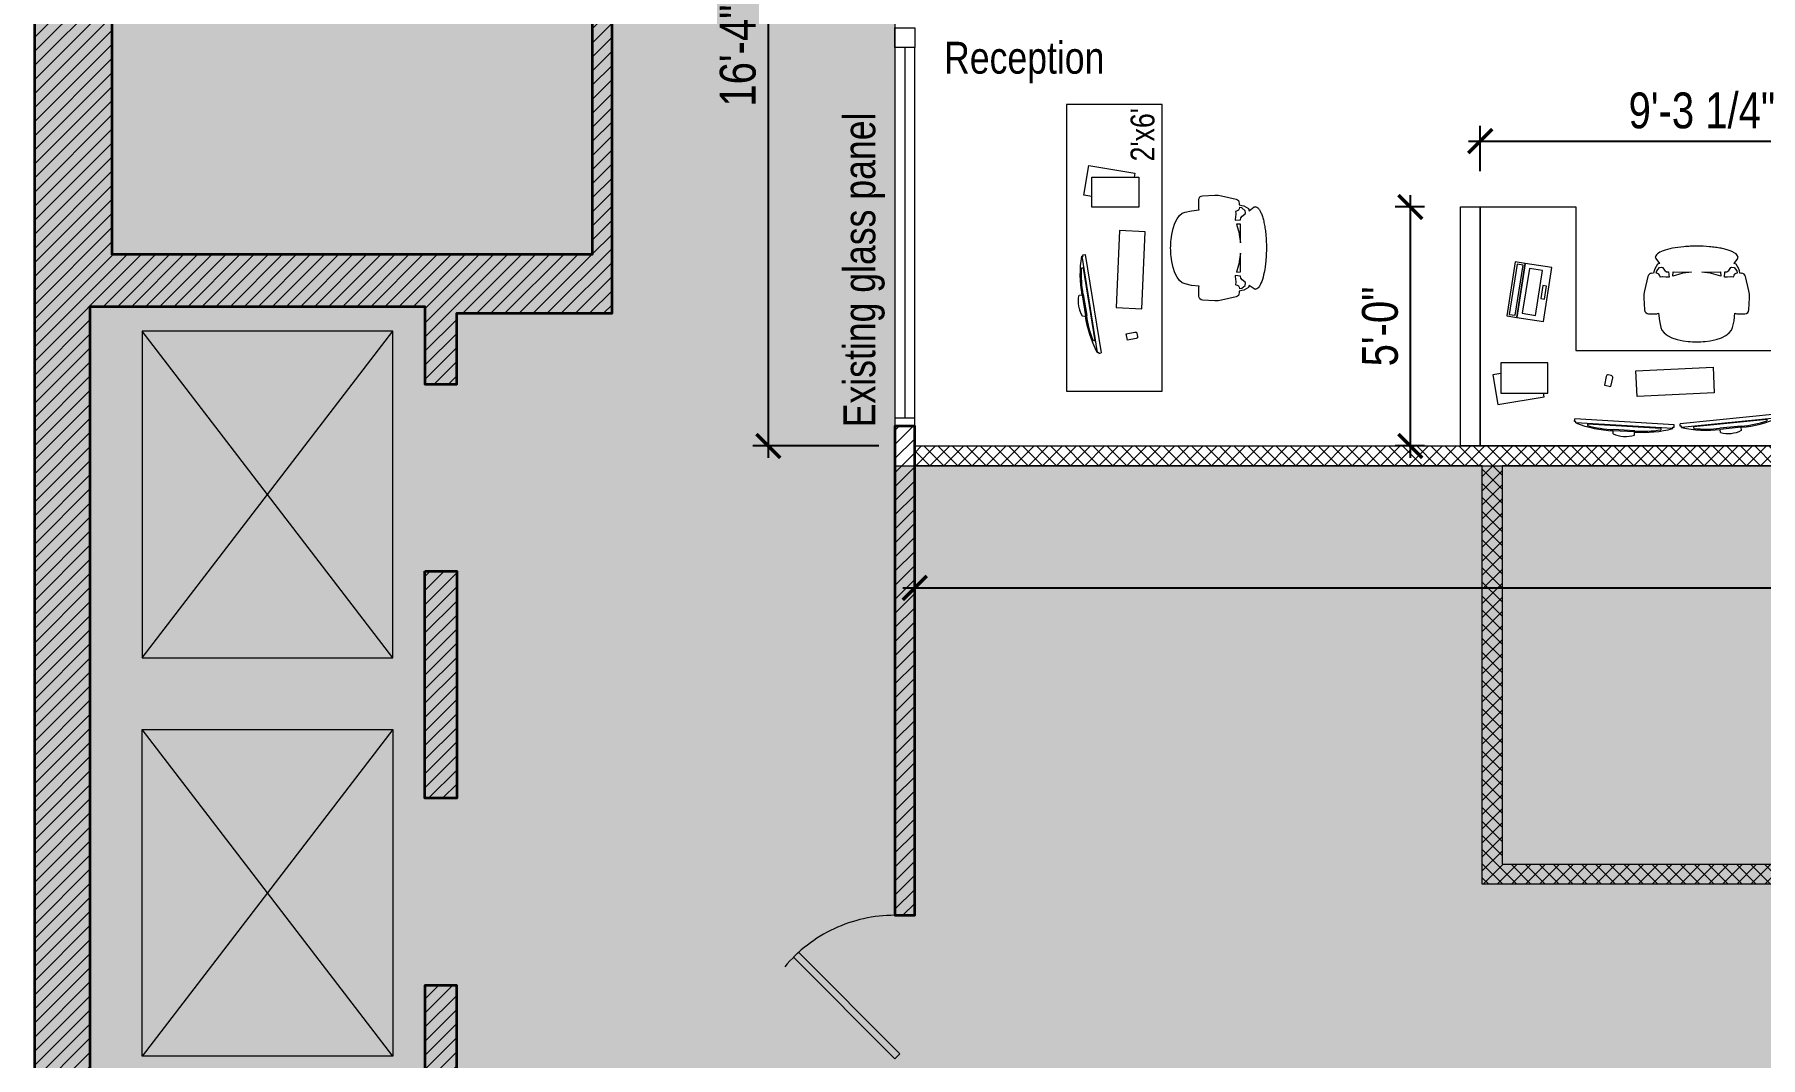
# Model space of a CAD drawing. Header units: inches. Extents: x 2034 to 6496, y 527 to 1995.
# Drawn here: x 5634.4 to 6067.8, y 1134.9 to 1391.7 of the extents above; entities that cross this region are included whole.
import ezdxf

# ---------------------------------------------------------------- set-up
doc = ezdxf.new("R2010")
doc.units = ezdxf.units.IN
doc.header["$LTSCALE"] = 5
doc.header["$MEASUREMENT"] = 0
doc.linetypes.add('HIDDEN', pattern=[0.375, 0.25, -0.125])
doc.layers.get('0').update_dxf_attribs({"linetype": 'CONTINUOUS', "lineweight": 5})
doc.layers.get('DEFPOINTS').update_dxf_attribs({"linetype": 'CONTINUOUS', "lineweight": 5})
for name, color, linetype, lineweight in [('Annotations', 8, 'CONTINUOUS', 5), ('Drywalls', 7, 'CONTINUOUS', 20), ('Framing', 142, 'CONTINUOUS', 13), ('Hatches', 8, 'CONTINUOUS', 5), ('Projections', 157, 'HIDDEN', 5), ('Viewed', 156, 'CONTINUOUS', 9), ('Walls', 7, 'CONTINUOUS', 35)]:
    doc.layers.add(name, color=color, linetype=linetype, lineweight=lineweight)
doc.layers.add('Zones', color=7, linetype='CONTINUOUS', lineweight=5, true_color=0xe3e3e3, transparency=0.7)
doc.styles.get("Standard").update_dxf_attribs({"font": 'arial.ttf', "width": 0.8})
doc.dimstyles.new('ARCH', dxfattribs={"dimscale": 96, "dimtxt": 0.09375, "dimasz": 0.0625, "dimexe": 0.04, "dimexo": 0.09375, "dimgap": 0.03125, "dimtad": 1, "dimdec": 5, "dimrnd": 0.0625, "dimzin": 3, "dimdsep": 46, "dimlunit": 4, "dimtxsty": 'Standard', "dimblk": 'OBLIQUE', "dimblk1": 'ARCHTICK', "dimblk2": 'ARCHTICK', "dimsah": 1, "dimcen": 0.03125, "dimdle": 0.03125, "dimclrd": 256, "dimclre": 256, "dimclrt": 256, "dimazin": 0, "dimtfac": 1, "dimtmove": 2, "dimatfit": 3, "dimldrblk": 'ARO14', "dimfxl": 0.3, "dimfxlon": 1, "dimfrac": 2, "dimarcsym": 0})
pattern_1 = [(45, (3600, 4e-14), (-1.767767, 1.767767), [])]

# ---------------------------------------------------------------- blocks, each defined once
blk = doc.blocks.new('DR1H45')
at = {"color": 0, "linetype": 'ByBlock', "lineweight": -2}
for p, q in [((-0.5, 0), (0.207, 0.707)), ((-0.465, -0.035), (0.242, 0.672)), ((0.207, 0.707), (0.242, 0.672)), ((-0.5, 0), (-0.465, -0.035))]:
    blk.add_line(p, q, dxfattribs=at)
at = {"layer": 'Projections'}
blk.add_arc((-0.5, 0), 1, 0, 50.1944, dxfattribs=at)
blk = doc.blocks.new('_ArchTick')
at = {"const_width": 0.15}
blk.add_lwpolyline([(-0.5, -0.5), (0.5, 0.5)], dxfattribs=at)
blk = doc.blocks.new('*D87')
at = {"layer": 'Annotations', "lineweight": -2}
for p, q in [((5818.66, 1487.41), (5818.66, 1285.41)), ((5846.44, 1484.41), (5814.82, 1484.41)), ((5846.44, 1288.41), (5814.82, 1288.41))]:
    blk.add_line(p, q, dxfattribs=at)
at = {"layer": 'DEFPOINTS', "color": 0}
for p in [(5855.44, 1484.41), (5818.66, 1288.41), (5855.44, 1288.41)]:
    blk.add_point(p, dxfattribs=at)
at = {"layer": 'Annotations', "lineweight": -2, "xscale": 6, "yscale": 6, "zscale": 6}
for p, rotation in [((5818.66, 1484.41), 90), ((5818.66, 1288.41), 270)]:
    blk.add_blockref('_ArchTick', p, dxfattribs=dict(at, rotation=rotation))
at = {"layer": 'Annotations', "insert": (5811.06, 1386.41), "char_height": 9, "attachment_point": 5, "rotation": 90}
blk.add_mtext('16\'-4"', dxfattribs=at)
blk = doc.blocks.new('_Oblique')
at = {"lineweight": -2}
blk.add_line((-0.5, -0.5), (0.5, 0.5), dxfattribs=at)
blk = doc.blocks.new('ARO14')
blk.add_line((0, 0), (-1.021, 0))
at = {"const_width": 0.0625}
blk.add_lwpolyline([(-0.77, 0.468), (0, 0), (-0.77, -0.468)], dxfattribs=at)
blk = doc.blocks.new('*D92')
at = {"layer": 'Annotations', "lineweight": -2}
for p, q in [((5855.44, 1279.41), (5855.44, 1248.95)), ((6457.44, 1279.41), (6457.44, 1248.95)), ((5852.44, 1252.79), (6460.44, 1252.79))]:
    blk.add_line(p, q, dxfattribs=at)
at = {"layer": 'DEFPOINTS', "color": 0}
for p in [(5855.44, 1288.41), (6457.44, 1288.41), (6457.44, 1252.79)]:
    blk.add_point(p, dxfattribs=at)
at = {"layer": 'Annotations', "lineweight": -2, "xscale": 6, "yscale": 6, "zscale": 6, "rotation": 180}
blk.add_blockref('_ArchTick', (5855.44, 1252.79), dxfattribs=at)
at = {"layer": 'Annotations', "lineweight": -2, "xscale": 6, "yscale": 6, "zscale": 6}
blk.add_blockref('_ArchTick', (6457.44, 1252.79), dxfattribs=at)
at = {"layer": 'Annotations', "insert": (6164.5, 1260.39), "char_height": 9, "attachment_point": 5}
blk.add_mtext('50\'-2"', dxfattribs=at)
blk = doc.blocks.new('herman miller')
at = {"color": 0, "linetype": 'ByBlock', "lineweight": -2}
for p, q in [((2066, 3309), (2035, 3333)), ((2071, 3322), (2066, 3309)), ((2101, 3339), (2071, 3322)), ((2090, 3296), (2092, 3309)), ((2092, 3309), (2113, 3327)), ((2113, 3343), (2101, 3339)), ((2129, 3346), (2113, 3343)), ((2113, 3327), (2129, 3329)), ((2130, 3358), (2129, 3346)), ((2242, 3404), (2149, 3382)), ((2154, 3304), (2151, 3291)), ((2363, 3404), (2285, 3408)), ((2433, 3309), (2384, 3314)), ((2387, 3326), (2387, 3379)), ((2475, 3300), (2433, 3309)), ((2092, 3289), (2090, 3296)), ((2111, 3275), (2092, 3289)), ((2120, 3264), (2111, 3275)), ((2121, 3251), (2120, 3264)), ((2155, 3248), (2121, 3251)), ((2121, 3223), (2147, 3224)), ((2122, 3104), (2121, 3223)), ((2147, 3224), (2130, 3166)), ((2151, 3291), (2151, 3288)), ((2151, 3288), (2154, 3267)), ((2154, 3267), (2155, 3254)), ((2155, 3254), (2155, 3248)), ((2493, 3293), (2475, 3300)), ((2510, 3279), (2493, 3293)), ((2526, 3257), (2510, 3279)), ((2540, 3229), (2526, 3257)), ((2551, 3195), (2540, 3229)), ((2560, 3157), (2551, 3195)), ((2129, 3157), (2122, 3104)), ((2130, 3166), (2129, 3157)), ((2564, 3125), (2560, 3157)), ((2121, 2920), (2122, 3038)), ((2122, 3038), (2129, 2985)), ((2129, 2985), (2130, 2976)), ((2130, 2976), (2147, 2918)), ((2551, 2947), (2560, 2985)), ((2560, 2985), (2564, 3017)), ((2092, 2853), (2111, 2868)), ((2111, 2868), (2120, 2878)), ((2120, 2878), (2121, 2891)), ((2147, 2918), (2121, 2920)), ((2121, 2891), (2155, 2895)), ((2154, 2875), (2151, 2854)), ((2155, 2888), (2154, 2875)), ((2155, 2895), (2155, 2888)), ((2493, 2849), (2510, 2863)), ((2510, 2863), (2526, 2885)), ((2526, 2885), (2540, 2913)), ((2540, 2913), (2551, 2947)), ((2035, 2810), (2066, 2833)), ((2066, 2833), (2071, 2820)), ((2071, 2820), (2101, 2803)), ((2090, 2846), (2092, 2853)), ((2092, 2833), (2090, 2846)), ((2113, 2816), (2092, 2833)), ((2101, 2803), (2113, 2800)), ((2129, 2813), (2113, 2816)), ((2113, 2800), (2129, 2796)), ((2129, 2796), (2130, 2784)), ((2149, 2760), (2242, 2738)), ((2151, 2854), (2151, 2851)), ((2151, 2851), (2154, 2838)), ((2384, 2828), (2433, 2833)), ((2387, 2764), (2387, 2816)), ((2433, 2833), (2475, 2843)), ((2475, 2843), (2493, 2849)), ((2285, 2734), (2363, 2738))]:
    blk.add_line(p, q, dxfattribs=at)
for centre, radius, start, end in [((2028, 3323), 11.4, 52.4809, 89.3775), ((2154, 3330), 25.4, 181.636, 262.725), ((2155, 3357), 25.4, 103.3925, 178.698), ((2154, 3330), 25.4, 262.725, 269.798), ((2277, 3256), 152, 87.0643, 103.3925), ((2362, 3379), 25.4, 0, 87.0643), ((2362, 3326), 25.4, 332.4862, 0), ((2135, 3071), 432, 352.8004, 7.1996), ((2028, 2819), 11.4, 270.6225, 307.5191), ((2154, 2812), 25.4, 97.275, 178.364), ((2155, 2785), 25.4, 181.302, 256.6075), ((2154, 2812), 25.4, 90.202, 97.275), ((2362, 2764), 25.4, 272.9357, 0), ((2362, 2816), 25.4, 0, 27.5138), ((2277, 2886), 152, 256.6075, 272.9357)]:
    blk.add_arc(centre, radius, start, end, dxfattribs=at)
blk.add_open_spline([(2028, 3335), (2025, 3335), (2017, 3333), (2006, 3323), (1996, 3307), (1986, 3285), (1977, 3258), (1970, 3227), (1964, 3191), (1958, 3140), (1956, 3085), (1957, 3030), (1961, 2976), (1969, 2913), (1986, 2854), (2002, 2822), (2017, 2810), (2025, 2807), (2028, 2807)], degree=3, knots=[0, 0, 0, 0, 0.05, 0.1, 0.15, 0.2, 0.25, 0.3, 0.35, 0.4, 0.5, 0.55, 0.6, 0.7, 0.8, 0.9, 0.95, 1, 1, 1, 1], dxfattribs=at)
blk = doc.blocks.new('monitor')
at = {"color": 0, "linetype": 'ByBlock', "lineweight": -2}
for p, q in [((-12.52, 0.6), (-12.52, 0)), ((-12.52, 0.6), (-12.52, 0)), ((-12.22, 0.6), (-12.52, 0.6)), ((-12.52, 0), (12.52, 0)), ((-12.22, 0.95), (12.22, 0.95)), ((-12.22, 0.95), (-12.22, 0.6)), ((-9.24, 1.1), (-9.24, 1.45)), ((-9.24, 1.1), (-9.24, 1.45)), ((-9.24, 1.1), (9.24, 1.1)), ((-2.68, 3.17), (-2.68, 2.38)), ((-2.68, 2.38), (2.68, 2.38)), ((-2.68, 2.09), (2.68, 2.09)), ((2.68, 3.17), (2.68, 2.38)), ((9.24, 1.1), (9.24, 1.45)), ((12.22, 0.95), (12.22, 0.6)), ((12.22, 0.6), (12.52, 0.6)), ((12.52, 0.6), (12.52, 0))]:
    blk.add_line(p, q, dxfattribs=at)
for centre, radius, start, end in [((-3.23, -26.48), 28.87, 88.9181, 108.1434), ((-3.23, -26.48), 28.58, 88.9181, 102.1432), ((0, -3.88), 7.54, 69.1704, 110.8296), ((3.23, -26.48), 28.87, 71.8566, 91.0819), ((3.23, -26.48), 28.58, 77.8568, 91.0819)]:
    blk.add_arc(centre, radius, start, end, dxfattribs=at)
blk = doc.blocks.new('office single')
at = {"color": 0, "linetype": 'ByBlock', "lineweight": -2}
for points in [[(0, 0), (0, 24), (72, 24), (72, 0)], [(53.78, 18.15), (46.2, 18.15), (46.2, 6.36), (53.78, 6.36)]]:
    blk.add_lwpolyline(points, close=True, dxfattribs=at)
at = {"color": 0, "linetype": 'ByBlock', "lineweight": -2, "flags": 128}
blk.add_lwpolyline([(13.22, 17.48), (12.78, 15.28), (14.43, 14.94), (14.87, 17.14, 0.414214), (14.51, 17.68), (13.76, 17.84, 0.414214)], format="xyb", close=True, dxfattribs=at)
blk.add_lwpolyline([(40.04, 19.76), (40.33, 13.32), (20.99, 12.46), (20.71, 18.9)], close=True, dxfattribs=at)
at = {"color": 0, "linetype": 'ByBlock', "lineweight": -2}
blk.add_lwpolyline([(48.86, 6.36), (49.2, 4.3), (56.68, 5.55), (54.75, 17.17), (53.78, 17.01)], dxfattribs=at)
at = {"color": 0, "linetype": 'ByBlock', "lineweight": -2, "xscale": 0.03937007874015748, "yscale": 0.03937007874015748, "zscale": 0.03937007874015748, "rotation": 270}
blk.add_blockref('herman miller', (-84.95, 127.19), dxfattribs=at)
at = {"color": 0, "linetype": 'ByBlock', "lineweight": -2, "rotation": 170.8111639226411}
blk.add_blockref('monitor', (21.97, 6.69), dxfattribs=at)
at = {"layer": 'Annotations', "extrusion": (0, 0, -1), "insert": (57.7, 16.07), "char_height": 6, "width": 60.9989, "attachment_point": 1, "text_direction": (1, 0, 0)}
blk.add_mtext("{2'x6'}", dxfattribs=at)
blk = doc.blocks.new('office c')
at = {"color": 0, "linetype": 'ByBlock', "lineweight": -2}
blk.add_line((0, -24), (20, -60), dxfattribs=at)
for points in [[(87.25, -24), (0, -24), (0, 0), (111.25, 0), (111.25, -24), (111.25, -60), (87.25, -60)], [(52.83, -19.76), (52.55, -13.32), (71.88, -12.46), (72.17, -18.9)], [(94.28, -13.28), (94.28, -20.87), (106.07, -20.87), (106.07, -13.28)], [(0, -60), (0, -24), (20, -24), (20, -60)], [(95.41, -31.22), (93.27, -44.77), (99.97, -45.83), (102.11, -32.28)], [(97.41, -32.79), (95.63, -44.07), (98.93, -44.59), (100.71, -33.31)], [(102.11, -32.28), (99.97, -45.83), (102.47, -46.22), (104.61, -32.67)], [(102.51, -32.82), (100.52, -45.41), (102.01, -45.65), (104, -33.05)], [(95.16, -36.89), (94.64, -40.13), (95.56, -40.28), (96.08, -37.04)]]:
    blk.add_lwpolyline(points, close=True, dxfattribs=at)
blk.add_lwpolyline([(106.07, -18.2), (108.13, -17.86), (106.89, -10.38), (95.26, -12.31), (95.42, -13.28)], dxfattribs=at)
blk.add_lwpolyline([(79.66, -17.48), (80.1, -15.28), (78.45, -14.94), (78.01, -17.14, 0.414214), (78.37, -17.68), (79.12, -17.84, 0.414214)], format="xyb", close=True, dxfattribs=at)
at = {"layer": 'Zones'}
blk.add_line((111.25, 0), (111.25, -60), dxfattribs=at)
at = {"color": 0, "linetype": 'ByBlock', "lineweight": -2}
for p, rotation in [((48.64, -6.81), 5.844565877387316), ((75.05, -6.05), 356.6557298000283)]:
    blk.add_blockref('monitor', p, dxfattribs=dict(at, rotation=rotation))
at = {"color": 0, "linetype": 'ByBlock', "lineweight": -2, "xscale": 0.03937007874015748, "yscale": 0.03937007874015748, "zscale": 0.03937007874015748, "rotation": 89.99999999999993}
blk.add_blockref('herman miller', (177.83, -127.19), dxfattribs=at)
at = {"layer": 'Annotations', "insert": (2.32, -19.12), "char_height": 6, "width": 60.9989, "attachment_point": 1, "rotation": 90}
blk.add_mtext("{2'x12'}", dxfattribs=at)
blk = doc.blocks.new('*D98')
at = {"layer": 'Annotations', "lineweight": -2}
for p, q in [((5983.44, 1348.41), (5976.05, 1348.41)), ((5979.89, 1285.41), (5979.89, 1351.41)), ((5983.44, 1288.41), (5976.05, 1288.41))]:
    blk.add_line(p, q, dxfattribs=at)
at = {"layer": 'DEFPOINTS', "color": 0}
for p in [(5979.89, 1348.41), (5992.44, 1348.41), (5992.44, 1288.41)]:
    blk.add_point(p, dxfattribs=at)
at = {"layer": 'Annotations', "lineweight": -2, "xscale": 6, "yscale": 6, "zscale": 6}
for p, rotation in [((5979.89, 1348.41), 90), ((5979.89, 1288.41), 270)]:
    blk.add_blockref('_ArchTick', p, dxfattribs=dict(at, rotation=rotation))
at = {"layer": 'Annotations', "insert": (5972.3, 1318.41), "char_height": 9, "attachment_point": 5, "rotation": 90}
blk.add_mtext('5\'-0"', dxfattribs=at)
blk = doc.blocks.new('*D100')
at = {"layer": 'Annotations', "lineweight": -2}
for p, q in [((5997.44, 1357.41), (5997.44, 1368.78)), ((6108.69, 1357.41), (6108.69, 1368.78)), ((5994.44, 1364.94), (6111.69, 1364.94))]:
    blk.add_line(p, q, dxfattribs=at)
at = {"layer": 'DEFPOINTS', "color": 0}
for p in [(6108.69, 1364.94), (5997.44, 1348.41), (6108.69, 1348.41)]:
    blk.add_point(p, dxfattribs=at)
at = {"layer": 'Annotations', "lineweight": -2, "xscale": 6, "yscale": 6, "zscale": 6, "rotation": 180}
blk.add_blockref('_ArchTick', (5997.44, 1364.94), dxfattribs=at)
at = {"layer": 'Annotations', "lineweight": -2, "xscale": 6, "yscale": 6, "zscale": 6}
blk.add_blockref('_ArchTick', (6108.69, 1364.94), dxfattribs=at)
at = {"layer": 'Annotations', "insert": (6053.07, 1372.59), "char_height": 9, "attachment_point": 5}
blk.add_mtext('9\'-3 1/4"', dxfattribs=at)

msp = doc.modelspace()

# ---------------------------------------------------------------- hatches: boundary and pattern name
at = {"layer": 'Hatches'}
h = msp.add_hatch(dxfattribs=at)
h.set_pattern_fill('ANSI31', color=256, scale=20, style=0)
h.set_pattern_definition(pattern_1)
h.paths.add_polyline_path([(5651.443411, 776.975537), (5651.443411, 847.100537), (5669.76143, 847.100537), (5669.76143, 872.964498), (5779.443411, 872.964498), (5779.443411, 1026.714498), (5809.943411, 1026.714498), (5809.943411, 1031.714498), (5779.443411, 1031.714498), (5779.443411, 1068.964498), (5770.443411, 1068.964498), (5770.443411, 1066.964498), (5767.443411, 1066.964498), (5767.443411, 886.214498), (5647.443411, 886.214498), (5647.443411, 1117.214498), (5767.443411, 1117.214498), (5767.443411, 1110.964498), (5770.443411, 1110.964498), (5770.443411, 1108.964498), (5779.443411, 1108.964498), (5779.443411, 1126.464498), (5740.443411, 1126.464498), (5740.443411, 1152.964498), (5732.443411, 1152.964498), (5732.443411, 1128.964498), (5648.443411, 1128.964498), (5648.443411, 1323.464498), (5732.443411, 1323.464498), (5732.443411, 1303.964498), (5740.443411, 1303.964498), (5740.443411, 1321.714498), (5779.443411, 1321.714498), (5779.443411, 1417.714498), (5774.443411, 1417.714498), (5774.443411, 1401.464498), (5653.943411, 1401.464498), (5653.943411, 1452.464498), (5774.443411, 1452.464498), (5774.443411, 1449.714498), (5779.443411, 1449.714498), (5779.443411, 1475.464498), (5774.443411, 1475.464498), (5774.443411, 1457.464498), (5653.943411, 1457.464498), (5653.943411, 1564.214498), (5774.443411, 1564.214498), (5774.443411, 1507.464498), (5779.443411, 1507.464498), (5779.443411, 1624.464498), (5774.443411, 1624.464498), (5774.443411, 1572.714498), (5653.943411, 1572.714498), (5653.943411, 1660.464498), (5774.443411, 1660.464498), (5774.443411, 1656.464498), (5779.443411, 1656.464498), (5779.443411, 1688.464498), (5770.443411, 1688.464498), (5770.443411, 1686.464498), (5767.443411, 1686.464498), (5767.443411, 1672.464498), (5647.443411, 1672.464498), (5647.443411, 1914.464498), (5767.443411, 1914.464498), (5767.443411, 1730.464498), (5770.443411, 1730.464498), (5770.443411, 1728.464498), (5779.443411, 1728.464498), (5779.443411, 1746.464498), (5811.193411, 1746.464498), (5811.193411, 1754.464498), (5779.443411, 1754.464498), (5779.443411, 1855.464498), (5877.943411, 1855.464498), (5877.943411, 1754.464498), (5859.193411, 1754.464498), (5859.193411, 1746.464498), (5880.943411, 1746.464498), (5880.943411, 1680.464498), (5885.943411, 1680.464498), (5885.943411, 1746.464498), (5885.943411, 1870.714498), (5809.193411, 1870.714498), (5809.193411, 1881.714498), (5778.193411, 1881.714498), (5778.193411, 1922.464498), (5749.943411, 1922.464498), (5749.943411, 1966.214498), (5766.943411, 1966.214498), (5766.943411, 1992.214498), (5763.76143, 1995.396479), (5739.76143, 1995.396479), (5736.57945, 1992.214498), (5736.57945, 1924.214498), (5637.975896, 1924.214498), (5634.440363, 1920.678964), (5634.440363, 600.701042), (5637.622343, 597.519062), (5661.622343, 597.519062), (5664.804324, 600.701042), (5664.804324, 634.304596), (5651.443411, 634.304596), (5651.443411, 771.975537)])
h.paths.add_polyline_path([(5653.943411, 1396.464498), (5774.443411, 1396.464498), (5774.443411, 1336.464498), (5653.943411, 1336.464498)], flags=16)
h = msp.add_hatch(dxfattribs=at)
h.set_pattern_fill('ANSI31', color=256, scale=20, style=0)
h.set_pattern_definition(pattern_1)
edge = h.paths.add_edge_path()
edge.add_line((5855.443411, 1283.407518), (5855.443411, 1293.407518))
edge.add_line((5855.443411, 1293.407518), (5850.443411, 1293.407518))
edge.add_line((5850.443411, 1293.407518), (5850.443411, 1170.600537))
edge.add_line((5850.443411, 1170.600537), (5855.443411, 1170.600537))
edge.add_line((5855.443411, 1170.600537), (5855.443411, 1287.407518))
h = msp.add_hatch(dxfattribs=at)
h.set_pattern_fill('ANSI37', color=256, scale=20, style=0)
h.set_pattern_definition([(45, (3600, 4e-14), (-1.767767, 1.767767), []), (135, (3600, 4e-14), (-1.767767, -1.767767), [])])
h.paths.add_polyline_path([(5855.443411, 1288.407518), (6283.943411, 1288.407518), (6457.443411, 1288.407518), (6457.443411, 1283.407518), (6288.943411, 1283.407518), (6288.943411, 1223.407518), (6283.943411, 1223.407518), (6283.943411, 1283.407518), (6145.943411, 1283.407518), (6145.943411, 1183.407518), (6159.943411, 1183.407518), (6159.943411, 1178.407518), (6126.943411, 1178.407518), (6126.943411, 1183.407518), (6140.943411, 1183.407518), (6140.943411, 1283.407518), (6002.943411, 1283.407518), (6002.943411, 1183.407518), (6090.943411, 1183.407518), (6090.943411, 1178.407518), (5997.943411, 1178.407518), (5997.943411, 1283.407518), (5855.443411, 1283.407518)])
h = msp.add_hatch(dxfattribs=at)
h.set_pattern_fill('ANSI31', color=256, scale=20, style=0)
h.set_pattern_definition(pattern_1)
h.paths.add_polyline_path([(5732.443411, 1256.964498), (5740.443411, 1256.964498), (5740.443411, 1199.964498), (5732.443411, 1199.964498)])
at = {"layer": 'Zones'}
msp.add_hatch(color=256, dxfattribs=at).paths.add_polyline_path([(5634.440363, 1920.678964), (5637.975896, 1924.214498), (5736.57945, 1924.214498), (5736.57945, 1992.214498), (5739.76143, 1995.396479), (5763.76143, 1995.396479), (5766.943411, 1992.214498), (5970.76143, 1992.214498), (5973.943411, 1995.396479), (5997.943411, 1995.396479), (6001.125391, 1992.214498), (6202.76143, 1992.214498), (6205.943411, 1995.396479), (6229.943411, 1995.396479), (6233.125391, 1992.214498), (6434.76143, 1992.214498), (6437.943411, 1995.396479), (6461.943411, 1995.396479), (6465.125391, 1992.214498), (6465.125391, 1926.714498), (6461.943411, 1923.532518), (6461.943411, 1708.282518), (6465.125391, 1705.100537), (6465.125391, 1681.100537), (6461.943411, 1677.918557), (6461.943411, 1633.907518), (6224.943411, 1633.907518), (6224.943411, 1540.907518), (6066.943411, 1540.907518), (6066.943411, 1489.407518), (5850.443411, 1489.407518), (5850.443411, 1283.407518), (6461.943411, 1283.407518), (6461.943411, 1132.282518), (6465.125391, 1129.100537), (6465.125391, 1105.100537), (6461.943411, 1101.918557), (6461.943411, 844.282518), (6465.125391, 841.100537), (6465.125391, 817.100537), (6461.943411, 813.918557), (6461.943411, 529.986576), (6233.125391, 529.986576), (6229.943411, 526.804596), (6205.943411, 526.804596), (6202.76143, 529.986576), (6001.125391, 529.986576), (5997.943411, 526.804596), (5973.943411, 526.804596), (5970.76143, 529.986576), (5766.943411, 529.986576), (5763.76143, 526.804596), (5739.76143, 526.804596), (5736.57945, 529.986576), (5736.57945, 597.872615), (5727.505911, 597.872615), (5724.32393, 601.054596), (5664.804324, 601.054596), (5661.622343, 597.519062), (5637.622343, 597.519062), (5634.440363, 600.701042)])

# ---------------------------------------------------------------- linework, layer by layer
at = {"layer": 'Drywalls'}
msp.add_lwpolyline([(5855.443411, 1288.407518), (6283.943411, 1288.407518), (6457.443411, 1288.407518), (6457.443411, 1283.407518), (6288.943411, 1283.407518), (6288.943411, 1223.407518), (6283.943411, 1223.407518), (6283.943411, 1283.407518), (6145.943411, 1283.407518), (6145.943411, 1183.407518), (6159.943411, 1183.407518), (6159.943411, 1178.407518), (6126.943411, 1178.407518), (6126.943411, 1183.407518), (6140.943411, 1183.407518), (6140.943411, 1283.407518), (6002.943411, 1283.407518), (6002.943411, 1183.407518), (6090.943411, 1183.407518), (6090.943411, 1178.407518), (5997.943411, 1178.407518), (5997.943411, 1283.407518), (5855.443411, 1283.407518)], close=True, dxfattribs=at)
at = {"layer": 'Framing'}
msp.add_line((5852.943411, 1388.407518), (5852.943411, 1295.407518), dxfattribs=at)
for points in [[(5850.443411, 1393.407518), (5855.443411, 1393.407518), (5855.443411, 1388.407518), (5850.443411, 1388.407518)], [(5850.443411, 1293.407518), (5855.443411, 1293.407518), (5855.443411, 1295.407518), (5850.443411, 1295.407518)]]:
    msp.add_lwpolyline(points, close=True, dxfattribs=at)
at = {"layer": 'Viewed'}
for p, q in [((5850.443411, 1388.407518), (5850.443411, 1295.407518)), ((5855.443411, 1295.407518), (5855.443411, 1388.407518)), ((5661.443411, 1235.214498), (5724.443411, 1317.214498)), ((5724.443411, 1235.214498), (5661.443411, 1317.214498)), ((5724.443411, 1135.214498), (5661.443411, 1217.214498)), ((5724.443411, 1217.214498), (5661.443411, 1135.214498))]:
    msp.add_line(p, q, dxfattribs=at)
msp.add_lwpolyline([(5997.443411, 1348.407518), (5997.443411, 1288.407518), (5992.443411, 1288.407518), (5992.443411, 1348.407518)], close=True, dxfattribs=at)
at = {"layer": 'Viewed', "flags": 128}
for points in [[(5661.443411, 1235.214498), (5724.443411, 1235.214498), (5724.443411, 1317.214498), (5661.443411, 1317.214498)], [(5661.443411, 1217.214498), (5724.443411, 1217.214498), (5724.443411, 1135.214498), (5661.443411, 1135.214498)]]:
    msp.add_lwpolyline(points, close=True, dxfattribs=at)
at = {"layer": 'Walls'}
for points in [[(5634.440363, 1920.678964), (5634.440363, 600.701042)], [(5648.443411, 1128.964498), (5648.443411, 1323.464498), (5732.443411, 1323.464498), (5732.443411, 1303.964498), (5740.443411, 1303.964498), (5740.443411, 1321.714498), (5779.443411, 1321.714498), (5779.443411, 1417.714498)], [(5855.443411, 1283.407518), (5855.443411, 1293.407518), (5850.443411, 1293.407518), (5850.443411, 1170.600537), (5855.443411, 1170.600537), (5855.443411, 1287.407518)], [(5740.443411, 1126.464498), (5740.443411, 1152.964498), (5732.443411, 1152.964498), (5732.443411, 1128.964498)]]:
    msp.add_lwpolyline(points, dxfattribs=at)
for points in [[(5653.943411, 1396.464498), (5774.443411, 1396.464498), (5774.443411, 1336.464498), (5653.943411, 1336.464498)], [(5732.443411, 1256.964498), (5740.443411, 1256.964498), (5740.443411, 1199.964498), (5732.443411, 1199.964498)]]:
    msp.add_lwpolyline(points, close=True, dxfattribs=at)
at = {"layer": 'Zones'}
for points in [[(5634.440363, 600.701042), (5634.440363, 1920.678964), (5637.975896, 1924.214498), (5736.57945, 1924.214498), (5736.57945, 1992.214498), (5739.76143, 1995.396479), (5763.76143, 1995.396479), (5766.943411, 1992.214498), (5970.76143, 1992.214498), (5973.943411, 1995.396479), (5997.943411, 1995.396479), (6001.125391, 1992.214498), (6202.76143, 1992.214498)], [(6224.943411, 1540.907518), (6066.943411, 1540.907518), (6066.943411, 1489.407518), (5850.443411, 1489.407518), (5850.443411, 1283.407518), (6461.943411, 1283.407518)]]:
    msp.add_lwpolyline(points, dxfattribs=at)

# ---------------------------------------------------------------- block references
at = {"layer": 'Framing', "xscale": 36, "yscale": 36, "zscale": 0.001, "rotation": 90}
msp.add_blockref('DR1H45', (5850.443411, 1152.600537), dxfattribs=at)
at = {"layer": 'Viewed', "xscale": -1, "rotation": 270}
msp.add_blockref('office single', (5893.562606, 1302.153608), dxfattribs=at)
at = {"layer": 'Viewed', "rotation": 180}
msp.add_blockref('office c', (6108.693411, 1288.407518), dxfattribs=at)

# ---------------------------------------------------------------- texts
at = {"layer": 'Annotations', "insert": (5862.807328, 1389.873617), "char_height": 8, "width": 60.99887021, "attachment_point": 1}
msp.add_mtext('{Reception}', dxfattribs=at)
at = {"layer": 'Annotations', "insert": (5837.536966, 1293.098826), "char_height": 8, "width": 99.66850722, "attachment_point": 1, "rotation": 90}
msp.add_mtext('{Existing glass panel}', dxfattribs=at)

# ---------------------------------------------------------------- dimensions: what is measured, and where the dimension line sits
at = {"layer": 'Annotations'}
dim = msp.add_linear_dim(base=(5818.659963, 1288.407518), p1=(5855.443411, 1484.407518), p2=(5855.443411, 1288.407518), angle=90, dimstyle='ARCH', dxfattribs=at)
dim.commit()
dim.dimension.update_dxf_attribs({"geometry": '*D87', "text_midpoint": (5811.064807, 1386.407518)})
for p1, p2, distance, picture, middle in [((5997.443411, 1348.407518), (6108.693411, 1348.407518), 16.532347, '*D100', (6053.068411, 1372.588364)), ((5992.443411, 1288.407518), (5992.443411, 1348.407518), 12.55266, '*D98', (5972.296251, 1318.407518))]:
    dim = msp.add_aligned_dim(p1=p1, p2=p2, distance=distance, dimstyle='ARCH', dxfattribs=at)
    dim.commit()
    dim.dimension.update_dxf_attribs({"geometry": picture, "text_midpoint": middle})
dim = msp.add_linear_dim(base=(6457.443411, 1252.792571), p1=(5855.443411, 1288.407518), p2=(6457.443411, 1288.407518), dimstyle='ARCH', dxfattribs=at)
dim.commit()
dim.dimension.update_dxf_attribs({"geometry": '*D92', "text_midpoint": (6164.499286, 1260.387728), "dimtype": 128})

doc.saveas('drawing.dxf')
